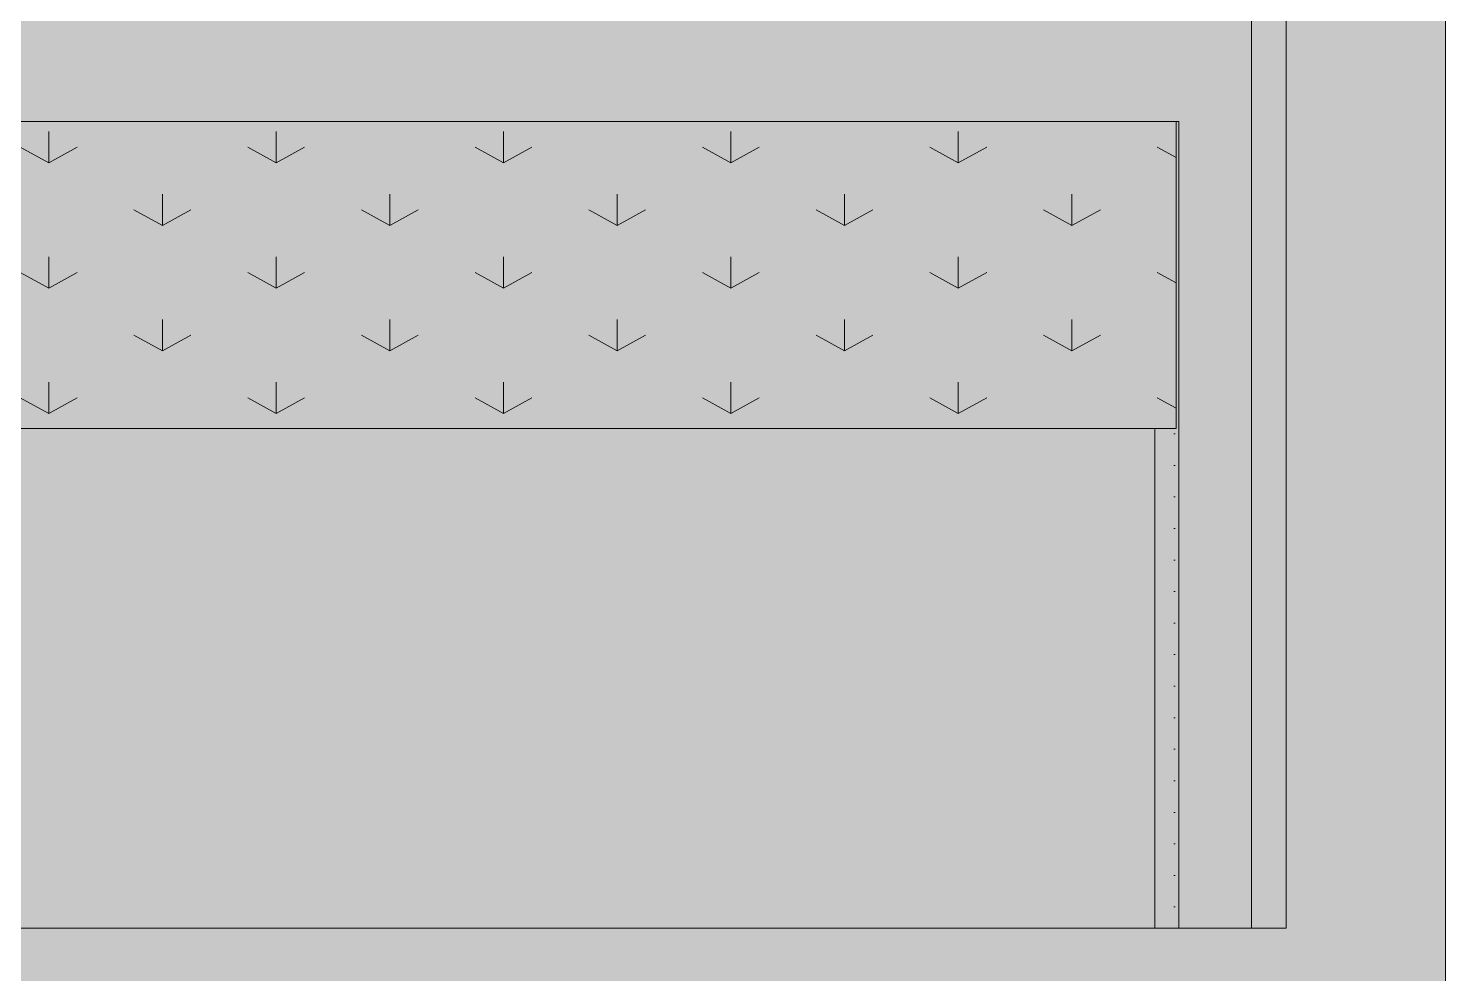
# Model space of a CAD drawing. Header units: metres. Extents: x -111189 to -108577, y -72951 to -72647.
# Drawn here: x -108812.514 to -108808.597, y -72945.588 to -72942.977 of the extents above; entities that cross this region are included whole.
import ezdxf

# ---------------------------------------------------------------- set-up
doc = ezdxf.new("R2010")
doc.units = ezdxf.units.M
doc.header["$MEASUREMENT"] = 0
for name, color, linetype in [('00 - DESENHO 2D', 7, 'Continuous'), ('01 - TERRENO PROPOSTO', 7, 'Continuous'), ('03 - LAJES', 7, 'Continuous'), ('07 - MUROS', 7, 'Continuous')]:
    doc.layers.add(name, color=color, linetype=linetype)
pattern_1 = [(360, (-108649.912126, -72941.96242), (0.021783658, 0.043567315), [0, -0.043567315])]

# ---------------------------------------------------------------- blocks, each defined once
blk = doc.blocks.new('Corte Elem_1501_1', base_point=(-108649.9121, -72941.9624))
at = {"layer": '07 - MUROS', "linetype": 'Continuous', "lineweight": 13}
h = blk.add_hatch(dxfattribs=at)
h.set_pattern_fill('DOTS_0001', color=251, style=0, pattern_type=2)
h.set_pattern_definition(pattern_1)
h.paths.add_polyline_path([(-108809.3533, -72944.0824), (-108809.3533, -72945.4624), (-108809.3445, -72945.4624), (-108809.3344, -72943.2341), (-108809.3344, -72943.2341), (-108809.3419, -72943.2341), (-108809.3419, -72944.0824)])
at = {"layer": '07 - MUROS', "color": 251, "linetype": 'Continuous', "lineweight": 13}
for p, q in [((-108809.0381, -72941.1884), (-108809.0381, -72945.4624)), ((-108809.4006, -72944.0824), (-108809.4006, -72945.4624)), ((-108814.1422, -72945.4624), (-108809.4006, -72945.4624)), ((-108809.4006, -72945.4624), (-108809.3533, -72945.4624)), ((-108809.134, -72945.4624), (-108809.1283, -72945.4624)), ((-108809.1283, -72945.4624), (-108809.0514, -72945.4624)), ((-108809.0514, -72945.4624), (-108809.0381, -72945.4624))]:
    blk.add_line(p, q, dxfattribs=at)
at = {"layer": '07 - MUROS', "color": 7, "linetype": 'Continuous', "lineweight": 20}
for p, q in [((-108809.134, -72941.3336), (-108809.134, -72945.4624)), ((-108809.3344, -72943.2341), (-108809.3344, -72945.4624)), ((-108809.134, -72945.4624), (-108809.3344, -72945.4624))]:
    blk.add_line(p, q, dxfattribs=at)
at = {"layer": '07 - MUROS', "color": 7, "linetype": 'Continuous', "lineweight": 13}
blk.add_line((-108809.3533, -72945.4624), (-108809.3344, -72945.4624), dxfattribs=at)
blk = doc.blocks.new('Corte Elem_1511_1', base_point=(-108649.9121, -72941.9624))
at = {"layer": '03 - LAJES', "color": 7, "linetype": 'Continuous', "lineweight": 20}
blk.add_line((-108809.3344, -72943.2341), (-108814.1422, -72943.2341), dxfattribs=at)
blk = doc.blocks.new('Corte Elem_1678_1', base_point=(-108649.9121, -72941.9624))
at = {"layer": '01 - TERRENO PROPOSTO', "linetype": 'Continuous', "lineweight": 13}
h = blk.add_hatch(dxfattribs=at)
h.set_pattern_fill('DOTS_0001', color=251, style=0, pattern_type=2)
h.set_pattern_definition(pattern_1)
h.paths.add_polyline_path([(-108813.767, -72944.0824), (-108809.3419, -72944.0824), (-108809.3419, -72943.2341), (-108813.767, -72943.2341)])
at = {"layer": '01 - TERRENO PROPOSTO', "color": 7, "linetype": 'Continuous', "lineweight": 13}
for p, q in [((-108809.3419, -72943.2341), (-108809.3419, -72944.0824)), ((-108812.4576, -72943.3481), (-108812.4576, -72943.2615)), ((-108811.8292, -72943.3481), (-108811.8292, -72943.2615)), ((-108811.2008, -72943.3481), (-108811.2008, -72943.2615)), ((-108810.5725, -72943.3481), (-108810.5725, -72943.2615)), ((-108809.9441, -72943.3481), (-108809.9441, -72943.2615)), ((-108812.4576, -72943.3481), (-108812.5362, -72943.3048)), ((-108812.4576, -72943.3481), (-108812.3791, -72943.3048)), ((-108811.8292, -72943.3481), (-108811.9078, -72943.3048)), ((-108811.8292, -72943.3481), (-108811.7507, -72943.3048)), ((-108811.2008, -72943.3481), (-108811.2794, -72943.3048)), ((-108811.2008, -72943.3481), (-108811.1223, -72943.3048)), ((-108810.5725, -72943.3481), (-108810.651, -72943.3048)), ((-108810.5725, -72943.3481), (-108810.4939, -72943.3048)), ((-108809.9441, -72943.3481), (-108810.0226, -72943.3048)), ((-108809.9441, -72943.3481), (-108809.8655, -72943.3048)), ((-108809.3419, -72943.3336), (-108809.3943, -72943.3048)), ((-108812.1434, -72943.5213), (-108812.1434, -72943.4347)), ((-108811.515, -72943.5213), (-108811.515, -72943.4347)), ((-108810.8867, -72943.5213), (-108810.8867, -72943.4347)), ((-108810.2583, -72943.5213), (-108810.2583, -72943.4347)), ((-108809.6299, -72943.5213), (-108809.6299, -72943.4347)), ((-108812.1434, -72943.5213), (-108812.222, -72943.478)), ((-108812.1434, -72943.5213), (-108812.0649, -72943.478)), ((-108811.515, -72943.5213), (-108811.5936, -72943.478)), ((-108811.515, -72943.5213), (-108811.4365, -72943.478)), ((-108810.8867, -72943.5213), (-108810.9652, -72943.478)), ((-108810.8867, -72943.5213), (-108810.8081, -72943.478)), ((-108810.2583, -72943.5213), (-108810.3368, -72943.478)), ((-108810.2583, -72943.5213), (-108810.1797, -72943.478)), ((-108809.6299, -72943.5213), (-108809.7084, -72943.478)), ((-108809.6299, -72943.5213), (-108809.5513, -72943.478)), ((-108812.4576, -72943.6945), (-108812.4576, -72943.6079)), ((-108811.8292, -72943.6945), (-108811.8292, -72943.6079)), ((-108811.2008, -72943.6945), (-108811.2008, -72943.6079)), ((-108810.5725, -72943.6945), (-108810.5725, -72943.6079)), ((-108809.9441, -72943.6945), (-108809.9441, -72943.6079)), ((-108812.4576, -72943.6945), (-108812.5362, -72943.6512)), ((-108812.4576, -72943.6945), (-108812.3791, -72943.6512)), ((-108811.8292, -72943.6945), (-108811.9078, -72943.6512)), ((-108811.8292, -72943.6945), (-108811.7507, -72943.6512)), ((-108811.2008, -72943.6945), (-108811.2794, -72943.6512)), ((-108811.2008, -72943.6945), (-108811.1223, -72943.6512)), ((-108810.5725, -72943.6945), (-108810.651, -72943.6512)), ((-108810.5725, -72943.6945), (-108810.4939, -72943.6512)), ((-108809.9441, -72943.6945), (-108810.0226, -72943.6512)), ((-108809.9441, -72943.6945), (-108809.8655, -72943.6512)), ((-108809.3419, -72943.6801), (-108809.3943, -72943.6512)), ((-108812.1434, -72943.8677), (-108812.1434, -72943.7811)), ((-108811.515, -72943.8677), (-108811.515, -72943.7811)), ((-108810.8867, -72943.8677), (-108810.8867, -72943.7811)), ((-108810.2583, -72943.8677), (-108810.2583, -72943.7811)), ((-108809.6299, -72943.8677), (-108809.6299, -72943.7811)), ((-108812.1434, -72943.8677), (-108812.222, -72943.8244)), ((-108812.1434, -72943.8677), (-108812.0649, -72943.8244)), ((-108811.515, -72943.8677), (-108811.5936, -72943.8244)), ((-108811.515, -72943.8677), (-108811.4365, -72943.8244)), ((-108810.8867, -72943.8677), (-108810.9652, -72943.8244)), ((-108810.8867, -72943.8677), (-108810.8081, -72943.8244)), ((-108810.2583, -72943.8677), (-108810.3368, -72943.8244)), ((-108810.2583, -72943.8677), (-108810.1797, -72943.8244)), ((-108809.6299, -72943.8677), (-108809.7084, -72943.8244)), ((-108809.6299, -72943.8677), (-108809.5513, -72943.8244)), ((-108812.4576, -72944.0409), (-108812.4576, -72943.9543)), ((-108811.8292, -72944.0409), (-108811.8292, -72943.9543)), ((-108811.2008, -72944.0409), (-108811.2008, -72943.9543)), ((-108810.5725, -72944.0409), (-108810.5725, -72943.9543)), ((-108809.9441, -72944.0409), (-108809.9441, -72943.9543)), ((-108812.4576, -72944.0409), (-108812.5362, -72943.9976)), ((-108812.4576, -72944.0409), (-108812.3791, -72943.9976)), ((-108811.8292, -72944.0409), (-108811.9078, -72943.9976)), ((-108811.8292, -72944.0409), (-108811.7507, -72943.9976)), ((-108811.2008, -72944.0409), (-108811.2794, -72943.9976)), ((-108811.2008, -72944.0409), (-108811.1223, -72943.9976)), ((-108810.5725, -72944.0409), (-108810.651, -72943.9976)), ((-108810.5725, -72944.0409), (-108810.4939, -72943.9976)), ((-108809.9441, -72944.0409), (-108810.0226, -72943.9976)), ((-108809.9441, -72944.0409), (-108809.8655, -72943.9976)), ((-108809.3419, -72944.0265), (-108809.3943, -72943.9976)), ((-108813.767, -72944.0824), (-108809.3419, -72944.0824))]:
    blk.add_line(p, q, dxfattribs=at)

msp = doc.modelspace()

# ---------------------------------------------------------------- hatches: boundary and pattern name
at = {"layer": '00 - DESENHO 2D', "linetype": 'Continuous', "lineweight": 13}
msp.add_hatch(color=251, dxfattribs=at).paths.add_polyline_path([(-108830.0958, -72944.2534), (-108829.6559, -72944.2524), (-108829.1337, -72944.2524), (-108828.6315, -72944.2674), (-108828.0544, -72944.2599), (-108827.9073, -72944.2599), (-108827.9073, -72944.1191), (-108826.4712, -72944.1191), (-108826.4712, -72942.9269), (-108826.2673, -72942.9269), (-108826.2673, -72944.1914), (-108826.1117, -72944.1814), (-108824.7162, -72944.0467), (-108823.2887, -72943.9225), (-108821.4288, -72943.749), (-108820.2171, -72943.6479), (-108818.9017, -72943.5562), (-108817.6082, -72943.4508), (-108816.4067, -72943.3675), (-108815.3309, -72943.2986), (-108814.9164, -72943.2688), (-108814.1344, -72943.1219), (-108814.1344, -72942.8364), (-108809.3421, -72942.8341), (-108809.3429, -72940.4134), (-108811.2835, -72940.4141), (-108811.2836, -72940.1178), (-108811.0897, -72940.1177), (-108811.0896, -72940.214), (-108809.3345, -72940.2134), (-108809.3343, -72940.1162), (-108809.122, -72940.1162), (-108809.1262, -72942.8341), (-108808.5971, -72942.8133), (-108808.5971, -72951.1828), (-108829.9439, -72951.1828), (-108830.0958, -72951.1828)])

# ---------------------------------------------------------------- linework, layer by layer
at = {"layer": '00 - DESENHO 2D', "color": 7, "linetype": 'Continuous', "lineweight": 13, "flags": 128}
msp.add_lwpolyline([(-108814.1344, -72942.8364), (-108809.3421, -72942.8341), (-108809.3429, -72940.4134), (-108811.2835, -72940.4141), (-108811.2836, -72940.1178), (-108811.0897, -72940.1177), (-108811.0896, -72940.214), (-108809.3345, -72940.2134), (-108809.3343, -72940.1162), (-108809.122, -72940.1162), (-108809.1262, -72942.8341), (-108808.5971, -72942.8133), (-108808.5971, -72951.1828), (-108829.9439, -72951.1828)], dxfattribs=at)

# ---------------------------------------------------------------- block references
at = {"layer": '01 - TERRENO PROPOSTO', "lineweight": 0}
msp.add_blockref('Corte Elem_1678_1', (-108649.9121, -72941.9624), dxfattribs=at)
at = {"layer": '03 - LAJES', "lineweight": 0}
msp.add_blockref('Corte Elem_1511_1', (-108649.9121, -72941.9624), dxfattribs=at)
at = {"layer": '07 - MUROS', "lineweight": 0}
msp.add_blockref('Corte Elem_1501_1', (-108649.9121, -72941.9624), dxfattribs=at)

doc.saveas('drawing.dxf')
